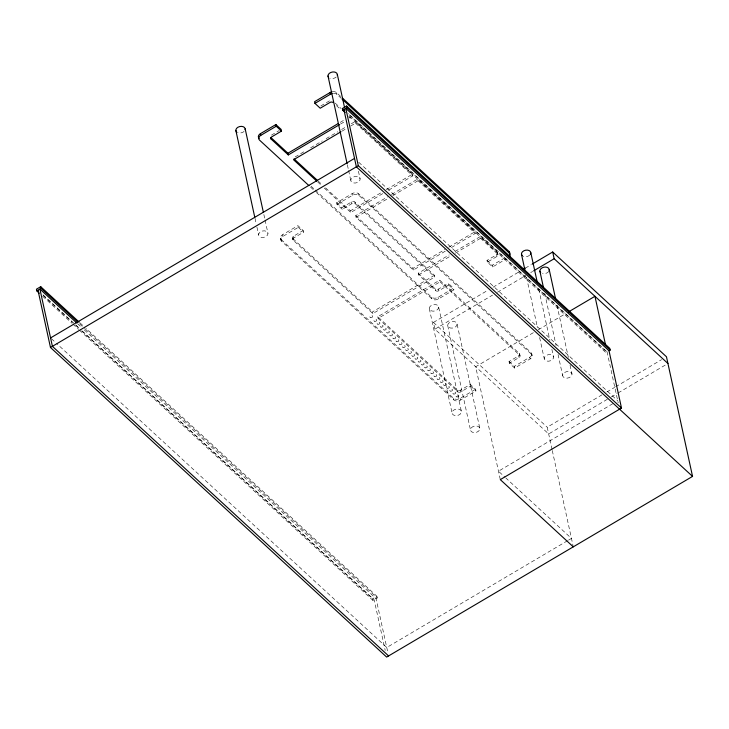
<?xml version="1.0" encoding="UTF-8"?>
<svg xmlns="http://www.w3.org/2000/svg" width="729" height="729" viewBox="0 0 729 729"><rect width="100%" height="100%" fill="white"/><g stroke="black" fill="none" stroke-linecap="round" stroke-linejoin="round"><path stroke-width="0.55" stroke-dasharray="3.65 2.73" d="M271.452 135.12L279.198 130.546M320.824 105.96L329.535 100.812A2.369 1.622 -12.3 0 1 329.8 100.675M340.215 122.354L344.088 120.066M340.58 124.039L345.418 121.178M295.145 156.935L304.822 151.213M310.627 147.787L322.245 140.925M326.118 138.638L337.737 131.776M341.609 129.489L346.448 126.627M351.287 123.775L355.16 121.488L412.404 174.204L412.769 175.889L388.575 190.178M341.974 131.174L345.847 128.887M350.685 126.026L355.524 123.174L355.16 121.488M342.266 209.314L336.998 204.466L336.634 202.78L352.125 193.632A4.739 3.253 -12.3 0 1 358.622 193.768L531.022 352.526L531.386 354.212A4.739 3.253 -12.3 0 1 530.147 358.923L514.656 368.072L509.398 363.224L519.075 357.502A2.369 1.622 -12.3 0 0 519.695 355.151L519.33 353.465L439.715 280.146L377.759 316.732L457.375 390.051A2.369 1.622 -12.3 0 0 460.628 390.124L470.305 384.402L475.572 389.25L475.937 390.935L460.446 400.084A4.739 3.253 -12.3 0 1 453.948 399.948L281.549 241.199L281.184 239.513A4.739 3.253 -12.3 0 1 282.424 234.802L297.915 225.653L303.173 230.501L303.546 232.187L293.86 237.9A2.369 1.622 -12.3 0 0 293.24 240.26L372.856 313.57L434.812 276.984L434.448 275.298L354.832 201.979A2.369 1.622 -12.3 0 0 351.578 201.915L341.901 207.628L342.266 209.314L351.943 203.601A2.369 1.622 -12.3 0 1 355.196 203.664L434.812 276.984M281.549 241.199A4.739 3.253 -12.3 0 1 282.788 236.488L298.279 227.339L297.915 225.653M336.998 204.466L352.49 195.317A4.739 3.253 -12.3 0 1 358.996 195.454L531.386 354.212M293.24 240.26L292.876 238.574A2.369 1.622 -12.3 0 1 293.495 236.214L303.173 230.501M382.761 193.613L350.813 212.476L350.449 210.79L381.431 192.492M386.27 189.64L412.404 174.204M445.273 251.168L413.325 270.04L356.08 217.324L355.716 215.638L387.655 196.775M391.528 194.488L417.671 179.052L474.916 231.767L475.281 233.444L450.112 248.316M356.08 217.324L388.028 198.452M392.867 195.6L418.036 180.737L417.671 179.052M413.325 270.04L412.96 268.354L444.909 249.491M448.772 247.204L474.916 231.767M418.227 273.202L435.331 288.957A2.369 1.622 -12.3 0 0 438.585 289.021L448.262 283.308L448.627 284.993L438.949 290.707A2.369 1.622 -12.3 0 1 435.696 290.643L418.592 274.888L418.227 273.202L449.201 254.904M455.005 251.478L480.174 236.615L497.287 252.362L497.652 254.047A2.369 1.622 -12.3 0 1 497.032 256.408L487.355 262.121L492.613 266.969L506.172 258.968M418.592 274.888L451.506 255.451M455.379 253.163L480.548 238.292L480.174 236.615M372.856 313.57L372.492 311.894L434.448 275.298M470.305 384.402L470.67 386.088L460.992 391.81A2.369 1.622 -12.3 0 1 457.739 391.737L378.123 318.418L440.079 281.831L439.715 280.146M487.355 262.121L486.981 260.435L496.668 254.722A2.369 1.622 -12.3 0 0 497.287 252.362M315.21 190.041L431.532 297.168A4.739 3.253 -12.3 0 0 438.038 297.304L453.529 288.155L448.262 283.308M492.613 266.969L492.248 265.283L505.798 257.282M316.413 192.502L431.905 298.854A4.739 3.253 -12.3 0 0 438.402 298.99L453.894 289.841L453.529 288.155M607.33 399.301L548.673 433.946L434.894 329.171L433.427 322.428L488.166 290.096M493.059 287.208L520.424 271.042M525.317 268.163L531.177 264.691M434.894 329.171L492.567 295.108M497.46 292.22L525.809 275.48M530.694 272.591L532.653 271.434M533.364 332.67L475.691 366.733L500.304 479.627M538.257 329.781L565.622 313.616M509.398 363.224L509.024 361.538L518.711 355.816A2.369 1.622 -12.3 0 0 519.33 353.465M281.184 239.513L453.575 398.262A4.739 3.253 -12.3 0 0 460.081 398.399L475.572 389.25M514.656 368.072L514.291 366.386L529.783 357.237A4.739 3.253 -12.3 0 0 531.022 352.526M349.401 116.376L605.917 352.59L607.075 351.907L348.052 113.378M552.053 449.438L547.206 427.203L601.944 394.872M606.838 391.983L614.656 387.372M615.631 386.789L661.577 359.652M611.239 396.995L617.099 393.532M618.083 392.949L665.978 364.664M612.843 403.656L498.463 471.207L505.106 477.313M376.893 596.258L377.257 597.944L373.002 600.459L372.628 598.782L376.893 596.258L85.867 328.269M567.545 540.718L386.753 647.498L56.425 343.313M568.52 540.143L571.454 538.412L505.935 478.078M332.369 91.717A4.739 3.253 -12.3 0 1 336.588 92.674L340.771 96.529M333.344 93.33A4.739 3.253 -12.3 0 1 336.953 94.36L341.136 98.215M349.036 114.69L605.544 350.904L605.917 352.59M335.231 103.135L340.935 108.384M336.415 105.568L340.489 109.323M348.635 116.822L350.266 118.326L349.893 116.64M355.524 123.174L412.769 175.889M418.036 180.737L475.281 233.444M480.548 238.292L497.652 254.047M486.981 260.435L492.248 265.283M358.714 162.248L617.727 400.768M448.627 284.993L453.894 289.841M440.079 281.831L519.695 355.151M318.09 180.992L322.245 184.82M325.562 187.872L350.449 210.79M355.716 215.638L412.96 268.354M317.634 181.913L320.951 184.975M324.268 188.027L350.813 212.476M336.634 202.78L341.901 207.628M509.024 361.538L514.291 366.386M311.028 186.196L314.372 189.276M310.554 187.107L315.575 191.727M433.427 322.428L547.206 427.203M298.279 227.339L303.546 232.187M470.67 386.088L475.937 390.935M292.876 238.574L372.492 311.894M80.017 322.883L85.029 327.503M79.543 323.794L84.564 328.414M85.402 329.18L377.257 597.944M77.547 323.712L80.892 326.792M84.236 329.873L376.091 598.637L387.901 652.765M42.993 294.817L74.777 324.086M75.616 324.852L78.96 327.932M82.304 331.012L374.159 599.776L385.213 650.459M43.139 295.363L72.408 322.318M75.752 325.398L80.773 330.018M81.612 330.784L372.628 598.782M42.674 296.275L71.943 323.229M72.772 323.995L78.632 329.39M79.47 330.164L373.002 600.459M51.404 338.693L55.586 342.539M607.02 351.642L618.192 402.873M556.974 305.169L568.365 357.401M570.06 365.183L572.001 374.068A4.739 3.253 -12.3 0 1 565.294 378.032A4.739 3.253 -12.3 0 1 564.693 372.419A4.739 3.253 -12.3 0 1 572.001 374.068M544.727 293.368L556.118 345.601M558.059 354.494L562.66 375.608M538.795 289.313L549.939 340.434M551.88 349.328L553.575 357.11A4.739 3.253 -12.3 0 1 546.868 361.065A4.739 3.253 -12.3 0 1 546.276 355.451A4.739 3.253 -12.3 0 1 553.575 357.11M526.548 277.512L537.455 327.521M539.633 337.527L544.235 358.641M531.733 353.629L532.097 355.315M552.29 450.549L573.049 545.729M529.783 357.237L530.147 358.923M497.643 252.917L498.007 254.603M519.686 354.012L520.05 355.697M496.668 254.722L497.032 256.408M518.711 355.816L519.075 357.502M457.065 324.031A4.739 3.253 -12.3 0 1 450.358 327.995A4.739 3.253 -12.3 0 1 449.766 322.373A4.739 3.253 -12.3 0 1 457.065 324.031L479.837 428.497A4.739 3.253 -12.3 0 1 473.13 432.461A4.739 3.253 -12.3 0 1 472.538 426.848A4.739 3.253 -12.3 0 1 479.837 428.497M447.724 325.571L470.506 430.037M438.585 289.021L438.949 290.707M460.628 390.124L460.992 391.81M438.038 297.304L438.402 298.99M460.081 398.399L460.446 400.084M435.331 288.957L435.696 290.643M457.375 390.051L457.739 391.737M438.639 307.064A4.739 3.253 -12.3 0 1 431.933 311.028A4.739 3.253 -12.3 0 1 431.34 305.415A4.739 3.253 -12.3 0 1 438.639 307.064L461.421 411.53A4.739 3.253 -12.3 0 1 454.714 415.494A4.739 3.253 -12.3 0 1 454.112 409.88A4.739 3.253 -12.3 0 1 461.421 411.53M431.532 297.168L431.905 298.854M453.575 398.262L453.948 399.948M429.299 308.604L452.08 413.07M358.431 171.187L360.126 178.96A4.739 3.253 -12.3 0 1 353.419 182.924A4.739 3.253 -12.3 0 1 352.827 177.311A4.739 3.253 -12.3 0 1 360.126 178.96M336.588 92.674L336.953 94.36M358.622 193.768L358.996 195.454M347.396 164.945L348.362 169.392M348.608 170.495L350.786 180.5M354.832 201.979L355.196 203.664M352.125 193.632L352.49 195.317M377.759 316.732L378.123 318.418M351.578 201.915L351.943 203.601M293.495 236.214L293.86 237.9M292.52 238.018L292.885 239.704M282.424 234.802L282.788 236.488M280.474 238.41L280.838 240.096M263.852 214.499L264.818 218.946M265.064 220.058L267.971 233.389A4.739 3.253 -12.3 0 1 261.264 237.353A4.739 3.253 -12.3 0 1 260.663 231.74A4.739 3.253 -12.3 0 1 267.971 233.389M254.995 218.263L255.961 222.7M256.936 227.147L258.631 234.929M548.764 271.325A4.739 3.253 -12.3 0 1 542.513 273.566M336.224 77.01A4.739 3.253 -12.3 0 1 329.617 78.103M244.069 131.439A4.739 3.253 -12.3 0 1 237.463 132.532M529.673 255.159A4.739 3.253 -12.3 0 1 523.067 256.243M456.837 396.931A1.422 0.975 -12.3 0 0 458.851 395.747A1.422 0.975 -12.3 0 0 456.664 395.246A1.422 0.975 -12.3 0 0 456.837 396.931M453.684 394.024A1.422 0.975 -12.3 0 0 455.689 392.84A1.422 0.975 -12.3 0 0 453.502 392.339A1.422 0.975 -12.3 0 0 453.684 394.024M450.522 391.118A1.422 0.975 -12.3 0 0 452.536 389.924A1.422 0.975 -12.3 0 0 450.34 389.432A1.422 0.975 -12.3 0 0 450.522 391.118M447.36 388.211A1.422 0.975 -12.3 0 0 449.374 387.017A1.422 0.975 -12.3 0 0 447.187 386.525A1.422 0.975 -12.3 0 0 447.36 388.211M444.207 385.304A1.422 0.975 -12.3 0 0 446.221 384.11A1.422 0.975 -12.3 0 0 444.025 383.618A1.422 0.975 -12.3 0 0 444.207 385.304M441.045 382.388A1.422 0.975 -12.3 0 0 443.059 381.203A1.422 0.975 -12.3 0 0 440.872 380.702A1.422 0.975 -12.3 0 0 441.045 382.388M437.892 379.481A1.422 0.975 -12.3 0 0 439.897 378.296A1.422 0.975 -12.3 0 0 437.71 377.795A1.422 0.975 -12.3 0 0 437.892 379.481M434.73 376.574A1.422 0.975 -12.3 0 0 436.744 375.389A1.422 0.975 -12.3 0 0 434.548 374.888A1.422 0.975 -12.3 0 0 434.73 376.574M431.568 373.667A1.422 0.975 -12.3 0 0 433.582 372.473A1.422 0.975 -12.3 0 0 431.395 371.981A1.422 0.975 -12.3 0 0 431.568 373.667M428.415 370.76A1.422 0.975 -12.3 0 0 430.429 369.567A1.422 0.975 -12.3 0 0 428.233 369.074A1.422 0.975 -12.3 0 0 428.415 370.76M425.253 367.853A1.422 0.975 -12.3 0 0 427.267 366.66A1.422 0.975 -12.3 0 0 425.08 366.168A1.422 0.975 -12.3 0 0 425.253 367.853M422.1 364.937A1.422 0.975 -12.3 0 0 424.105 363.753A1.422 0.975 -12.3 0 0 421.918 363.252A1.422 0.975 -12.3 0 0 422.1 364.937M418.938 362.031A1.422 0.975 -12.3 0 0 420.952 360.846A1.422 0.975 -12.3 0 0 418.756 360.345A1.422 0.975 -12.3 0 0 418.938 362.031M415.776 359.124A1.422 0.975 -12.3 0 0 417.79 357.939A1.422 0.975 -12.3 0 0 415.603 357.438A1.422 0.975 -12.3 0 0 415.776 359.124M412.623 356.217A1.422 0.975 -12.3 0 0 414.637 355.023A1.422 0.975 -12.3 0 0 412.441 354.531A1.422 0.975 -12.3 0 0 412.623 356.217M409.461 353.31A1.422 0.975 -12.3 0 0 411.475 352.116A1.422 0.975 -12.3 0 0 409.288 351.624A1.422 0.975 -12.3 0 0 409.461 353.31M406.308 350.394A1.422 0.975 -12.3 0 0 408.313 349.209A1.422 0.975 -12.3 0 0 406.126 348.717A1.422 0.975 -12.3 0 0 406.308 350.394M403.146 347.487A1.422 0.975 -12.3 0 0 405.16 346.302A1.422 0.975 -12.3 0 0 402.964 345.801A1.422 0.975 -12.3 0 0 403.146 347.487M399.984 344.58A1.422 0.975 -12.3 0 0 401.998 343.395A1.422 0.975 -12.3 0 0 399.811 342.894A1.422 0.975 -12.3 0 0 399.984 344.58M396.831 341.673A1.422 0.975 -12.3 0 0 398.845 340.489A1.422 0.975 -12.3 0 0 396.649 339.987A1.422 0.975 -12.3 0 0 396.831 341.673M393.669 338.766A1.422 0.975 -12.3 0 0 395.683 337.573A1.422 0.975 -12.3 0 0 393.496 337.08A1.422 0.975 -12.3 0 0 393.669 338.766M390.516 335.859A1.422 0.975 -12.3 0 0 392.521 334.666A1.422 0.975 -12.3 0 0 390.334 334.174A1.422 0.975 -12.3 0 0 390.516 335.859M387.354 332.943A1.422 0.975 -12.3 0 0 389.368 331.759A1.422 0.975 -12.3 0 0 387.172 331.267A1.422 0.975 -12.3 0 0 387.354 332.943M384.192 330.037A1.422 0.975 -12.3 0 0 386.206 328.852A1.422 0.975 -12.3 0 0 384.019 328.351A1.422 0.975 -12.3 0 0 384.192 330.037M381.039 327.13A1.422 0.975 -12.3 0 0 383.053 325.945A1.422 0.975 -12.3 0 0 380.857 325.444A1.422 0.975 -12.3 0 0 381.039 327.13M377.877 324.223A1.422 0.975 -12.3 0 0 379.891 323.038A1.422 0.975 -12.3 0 0 377.704 322.537A1.422 0.975 -12.3 0 0 377.877 324.223M374.724 321.316A1.422 0.975 -12.3 0 0 376.729 320.122A1.422 0.975 -12.3 0 0 374.542 319.63A1.422 0.975 -12.3 0 0 374.724 321.316M370.642 317.562A1.422 0.975 -12.3 0 0 372.656 316.368A1.422 0.975 -12.3 0 0 370.46 315.876A1.422 0.975 -12.3 0 0 370.642 317.562"/><path stroke-width="1.09" d="M259.141 138.41A4.739 3.253 -12.3 0 1 260.381 133.699L275.872 124.559L281.13 129.398L281.503 131.083L271.817 136.806A2.369 1.622 -12.3 0 0 271.197 139.157L288.31 154.912L339.614 124.613M331.759 91.845A4.739 3.253 -12.3 0 0 330.082 92.537L314.591 101.686L314.955 103.372L320.222 108.22L329.9 102.497A2.369 1.622 -12.3 0 1 333.153 102.57M308.886 185.567L259.506 140.096A4.739 3.253 -12.3 0 1 260.745 135.384L276.236 126.235L275.872 124.559M314.955 103.372L330.447 94.223A4.739 3.253 -12.3 0 1 332.132 93.531M79.179 322.109L40.706 286.688L36.45 289.203L36.814 290.889L39.33 293.195M345.227 112.53L342.721 110.225L342.348 108.539L346.612 106.024L609.809 348.389L610.173 350.075L609.007 350.758L621.5 408.049L500.304 479.627L573.286 546.841M36.814 290.889L41.079 288.365L40.706 286.688M342.721 110.225L346.977 107.701L346.612 106.024M288.31 154.912L287.937 153.227L338.283 123.502M341.008 131.749L293.568 159.76L316.805 181.157M50.565 337.919L354.531 158.403M532.161 264.117L552.682 251.997L666.47 356.773L692.55 476.401L386.652 657.066L50.474 347.487L358.303 165.683L345.81 108.393L609.007 350.758M523.358 269.311L525.317 268.163M533.628 270.86L554.158 258.731L552.682 251.997M568.556 311.884L594.955 296.302L605.571 344.999M554.158 258.731L667.937 363.507M342.439 98.069L508.979 251.423L509.343 253.109A4.739 3.253 -12.3 0 1 509.389 256.763M341.974 98.98L509.343 253.109M346.977 107.701L610.173 350.075M342.348 108.539L344.853 110.844M358.303 165.683L621.5 408.049M692.55 476.401L356.372 166.823L343.878 109.532M276.236 126.235L281.503 131.083M287.937 153.227L270.833 137.471L271.197 139.157M294.033 158.84L317.261 180.227M41.079 288.365L77.875 322.254M76.709 322.938L39.913 289.058L52.406 346.348L388.584 655.927M549.219 269.602L555.762 299.61M539.879 271.142L543.515 287.809M530.794 252.635L537.337 282.642M521.454 254.175L524.853 269.73M337.345 74.495L344.617 107.837M328.004 76.035L347.15 163.834M330.082 92.537L330.447 94.223M260.381 133.699L260.745 135.384M245.19 128.924L263.36 212.276M235.85 130.464L254.749 217.151M37.981 290.197L50.474 347.487M508.979 251.423A4.739 3.253 -12.3 0 1 509.553 254.248M540.681 272.655A4.739 3.253 -12.3 0 1 543.597 267.261A4.739 3.253 -12.3 0 1 549.147 270.468M328.26 76.846A4.739 3.253 -12.3 0 1 332.333 72.025A4.739 3.253 -12.3 0 1 337.281 75.36M236.652 131.976A4.739 3.253 -12.3 0 1 239.568 126.582A4.739 3.253 -12.3 0 1 245.117 129.789M522.256 255.697A4.739 3.253 -12.3 0 1 525.782 250.165A4.739 3.253 -12.3 0 1 530.338 254.366"/></g></svg>
